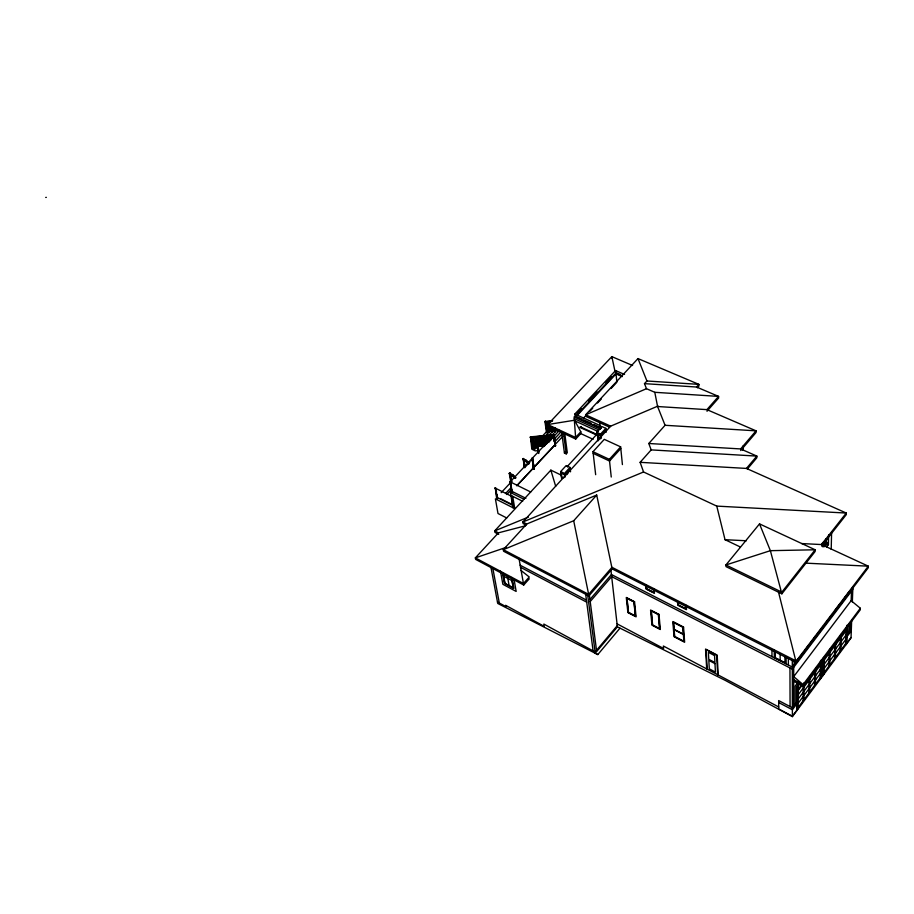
<?xml version="1.0" encoding="UTF-8"?>
<svg xmlns="http://www.w3.org/2000/svg" width="914" height="914" viewBox="0 0 914 914"><rect width="100%" height="100%" fill="white"/><g stroke="black" fill="none" stroke-linecap="round" stroke-linejoin="round"><path stroke-width="1.37" d="M795.191 704.009L795.191 686.06L797.728 682.689M612.163 568.908L588.845 595.939L503.58 551.245L503.306 549.668L526.772 523.996L596.705 495.057L612.163 568.908L796.243 662.616L778.454 591.861M796.962 710.486L797.008 686.186L799.579 682.769M797.305 710.041L797.351 686.106L798.253 684.906L798.196 708.841M798.356 689.179L798.356 685.9M793.706 681.261L803.086 686.094L803.086 684.563L860.337 608.256L851.151 600.669L851.494 591.152M803.086 700.81L803.178 685.294M803.977 699.621L804.08 682.678M808.833 693.109L808.981 677.548M809.713 691.921L809.873 676.371M814.545 685.443L814.74 670.568M815.425 684.266L815.642 668.317M822.234 546.378L822.28 543.841M820.201 679.308L820.509 660.776M822.36 546.709L822.429 542.905M823.08 546.549L823.308 542.539M821.069 678.142L821.389 659.679M823.354 546.675L823.423 542.87M823.514 546.469L823.583 542.665M821.4 677.708L821.709 659.988M824.074 546.515L824.165 541.442M824.234 546.321L824.325 541.237M824.348 546.652L824.611 541.362M825.628 540.071L825.365 545.35L825.182 540.14M822.92 675.663L823.251 657.943M825.365 545.35L825.468 540.277M823.24 675.229L823.56 658.171M826.313 538.62L826.382 544.058L826.153 538.826M826.382 544.058L826.644 538.769M824.108 674.064L824.451 656.583M826.793 542.688L827.673 543.087L826.793 542.688L824.2 545.989M826.702 546.869L828.427 544.664L828.621 534.907M831.214 549.314L831.591 532.531M828.895 666.192L829.261 650.162M829.763 665.038L830.129 649.009M834.493 658.686L834.916 642.633M835.35 657.543L835.75 642.553M840.057 651.225L840.537 635.139M840.903 650.083L841.394 633.996M845.53 645.307L846.124 627.69M846.387 644.176L847.015 625.233M846.695 643.753L847.312 625.542M848.706 632.431L849.003 623.988M850.089 630.58L850.386 622.183M851.665 620.423L851.025 637.938L792.392 716.633L725.27 680.393L617.396 626.867L610.963 570.416M852.339 602.109L852.876 587.302L851.14 589.587M860.337 608.256L860.268 609.832L803.086 686.094M798.196 707.367L820.224 677.822M824.131 672.578L845.587 643.81M796.962 710.041L792.392 716.188L778.751 708.978L778.659 700.558L792.369 707.767L796.985 701.609M846.718 643.296L851.048 637.492M798.23 694.72L803.155 688.139M804.057 686.951L808.959 680.404M809.838 679.216L814.717 672.715M815.596 671.539L820.441 665.072M824.382 659.805L829.181 653.407M830.061 652.242L834.825 645.867M835.693 644.713L840.434 638.383M841.291 637.241L846.01 630.946M798.219 698.959L803.132 692.389M804.023 691.201L808.913 684.666M809.804 683.478L814.66 676.977M815.539 675.8L820.372 669.345M824.302 664.09L829.089 657.692M829.958 656.526L834.711 650.174M835.579 649.02L840.309 642.691M841.166 641.548L845.873 635.253M847.004 634.704L851.357 628.878M796.974 703.586L792.381 709.744L778.682 702.535M846.935 636.727L851.288 630.9M798.208 703.174L803.109 696.617M804 695.417L808.867 688.893M809.758 687.716L814.603 681.227M815.482 680.05L820.292 673.595M824.222 668.34L828.998 661.953M829.855 660.799L834.608 654.435M835.465 653.293L840.183 646.975M841.04 645.821L845.724 639.549M798.253 685.923L799.99 683.729M798.242 689.453L801.601 684.86M798.242 690.458L802.355 684.974M851.151 600.669L793.706 676.634L803.086 684.563L793.706 679.719M796.357 661.313L797.968 659.063M807.382 646.792L808.924 644.77M813.723 638.452L815.311 636.235M834.79 610.735L839.041 605.125M843.165 599.698L849.083 591.918M796.014 662.17L792.312 667.037L611.432 574.54L589.941 599.504M799.453 657.623L802.903 653.087M804.731 650.677L815.071 637.069M816.773 634.842L823.445 626.044M824.794 624.273L832.665 613.911M836.927 608.301L842.822 600.532M845.29 597.288L849.392 591.884M796.243 662.616L868.22 567.822L868.3 566.177L821.515 544.561L801.658 543.556M852.796 589.427L792.312 669.128L611.672 576.608L590.204 601.561M825.091 546.401L827.684 542.893M781.858 593.814L815.151 551.462L815.162 549.782L759.523 523.893L725.922 564.966L725.99 566.623L781.858 593.814L770.376 550.674L759.523 523.893M821.515 544.561L846.273 513.051L746.452 468.425L640.12 462.324L643.559 471.99L716.77 506.105L846.273 513.051L846.227 514.696L822.349 545.11M824.2 545.784L826.793 542.482M617.258 625.667L595.105 651.99L543.807 624.045L544.173 626.33L505.636 605.308L505.876 606.599L497.467 602.006M619.932 628.215L597.813 654.573L595.265 653.179L617.396 626.867M746.452 468.425L756.849 456.097L740.626 448.934L648.803 443.496L651.179 449.894L640.12 462.324M747.366 469.031L756.883 457.72L756.849 456.097L651.179 449.894M740.626 448.934L756.049 430.837L706.91 409.632L657.589 406.524L665.072 425.284L648.803 443.496M740.671 450.568L756.084 432.471L756.049 430.837L665.072 425.284M706.91 409.632L718.564 396.402L696.514 387.022L644.484 383.64L646.484 388.701L654.79 392.3L718.564 396.402L718.633 398.024L706.99 411.254M697.393 387.764L698.97 385.994L698.879 384.371L637.995 358.585L585.646 414.785L585.828 416.384L609.592 427.192M525.619 525.744L498.438 532.839L475.349 557.883L475.657 559.391L523.711 585.029L529.275 578.791M588.845 595.939L588.639 594.351L503.306 549.668L573.695 520.752L596.705 495.057M696.514 387.022L698.879 384.371L646.929 380.989L644.484 383.64M620.812 448.534L609.535 461.022L593.186 453.378M611.249 477.039L609.352 459.354L620.64 446.866L604.291 439.348L592.992 451.71L595.665 474.686M657.589 406.524L654.79 392.3M561.619 478.593L560.659 471.567L566.143 465.603L569.97 467.431L565.4 472.412L567.822 473.578M601.024 438.537L600.532 434.127L605.833 428.346L602.018 426.61L596.705 432.379L597.528 434.241M566.44 473.086L570.176 469.008M606.005 429.923L600.704 435.704L598.156 434.538M658.023 406.033L610.678 426.153L522.854 522.008L523.105 523.585L526.041 525.082M547.932 426.095L575.729 439.04L574.106 416.853L600.452 428.894L600.612 425.787L574.849 414.042L615.579 370.558L624.559 374.443M597.402 433.19L596.956 433.67L598.042 433.487L597.402 433.19L598.213 439.451M567.628 466.094L597.276 433.819L598.076 440.914M561.767 475.394L550.856 470.139L494.68 530.897L494.954 532.416L498.713 534.37M561.664 432.231L564.429 453.024L566.234 453.87L567.308 452.716L564.783 433.533M547.715 424.553L574.529 420.234L580.801 431.819L575.534 437.486L547.715 424.553L611.843 356.631L632.602 365.497M575.729 439.04L580.984 433.362L580.801 431.819M564.429 453.024L565.503 451.859M597.847 435.612L580.276 427.524L581.155 426.575M554.764 441.725L562.43 433.522M506.847 494.52L511.714 489.31M554.855 444.604L555.404 446.089L553.793 434.881L530.451 436.846L531.834 449.22L535.296 450.876L538.083 450.671M517.21 485.197L562.738 436.389M516.821 485.848L554.969 444.958L553.576 435.11M511.463 492.292L512.514 492.109L511.463 492.292L510.172 481.415L512.068 492.589M533.353 468.825L534.382 468.642L533.353 468.825L532.748 464.906M583.052 418.566L585.954 415.459M589.816 411.311L592.718 408.204M597.539 403.017L601.401 398.87M611.066 388.496L616.859 382.281L616.036 373.906L622.285 376.625M532.154 460.999L532.199 457.914L534.382 468.642M543.99 445.495L542.722 436.698L544.036 445.644M553.256 435.658L553.804 440.902M510.48 481.564L532.062 458.531L533.502 467.979M553.656 435.475L532.496 458.063L533.936 467.511M530.908 437.943L553.633 435.727M533.947 469.111L532.793 458.211M555.404 446.089L554.387 435.155M545.281 445.381L544.013 436.572L545.281 445.381L540.962 445.861M548.24 442.342L550.148 440.297M553.975 436.218L558.762 431.111M501.18 492.68L511.783 481.358M525.287 466.951L530.109 461.798M496.645 498.45L497.662 498.267L496.645 498.45L495.285 487.79L496.542 491.903M577.008 413.756L581.841 408.592M588.593 401.372L597.288 392.083M605.982 382.783L611.774 376.591M554.364 438.96L561.059 431.796M576.14 415.63L615.842 373.186L615.579 370.558M577.202 415.436L616.036 373.906M505.533 493.526L511.372 487.276M510.298 473.166L509.281 473.349L510.298 473.166L509.921 474L515.325 477.999M528.852 463.558L523.459 459.616L523.254 458.497L524.145 467.42M531.034 437.121L532.165 447.871L535.056 449.254L534.77 447.3L550.011 431.088L552.342 432.173M523.459 459.616L523.836 458.782M546.229 444.17L545.304 436.446L546.423 444.147M536.347 446.192L535.044 437.463M551.188 430.425L550.514 426.838M515.804 477.976L512.788 475.177L510.001 474.492L515.359 478.445M524.75 467.831L523.539 460.096L526.315 460.77L528.315 462.621M537.615 446.078L536.324 437.326L537.969 448.363M547.337 442.787L546.801 436.298L547.703 442.604M552.467 430.3L551.77 426.724M548.446 441.405L547.897 436.184L548.788 442.502M538.917 445.998L553.233 430.757L555.563 431.842M553.735 430.163L553.233 427.832M512.263 475.154L512.708 474.686L515.77 477.531M525.801 460.747L526.236 460.279L529.286 463.101M549.748 441.279L549.2 436.058L549.771 440M523.539 460.096L526.315 460.77M555.221 430.014L554.512 427.695M550.685 438.629L550.708 435.909L551.233 439.703M542.139 445.701L556.466 430.425L558.808 431.511M551.987 438.503L551.805 435.807L552.193 438.492M538.54 444.878L537.798 437.189L539.089 445.941M540.003 446.021L538.872 437.075L540.357 445.826M541.271 445.895L540.163 436.949M541.648 436.801L542.756 445.769M532.165 447.871L532.005 447.14L546.401 431.854L544.938 421.56L552.662 420.646M556.626 429.74L547.258 430.711L546.869 431.374L558.922 430.14M532.759 446.523L531.24 437.829M547.258 430.711L547.395 431.682L546.401 431.854M533.822 446.432L532.508 437.703M548.651 430.688L547.417 421.948M538.106 452.67L537.204 443.233L538.552 448.648M535.078 446.318L533.616 437.749M543.853 436.743L545.304 444.101M549.92 430.563L549.234 426.975M495.868 488.076L494.84 488.259M538.689 452.944L537.798 443.519M544.938 421.56L545.944 421.388L545.601 422.428L550.982 421.834M546.149 422.085L547.223 430.985M548.743 421.96L548.891 424.473M549.817 421.834L546.024 421.982M646.484 388.701L585.646 414.785L610.678 426.153M643.559 471.99L522.854 522.008L526.772 523.996M528.441 517.084L494.68 530.897L498.438 532.839M506.23 547.349L475.349 557.883L523.448 583.509L523.711 585.029M545.521 421.834L552.239 421.091M45.7 197.435L46.351 197.367M547.292 430.928L555.324 430.106M546.835 431.157L557.551 430.048M531.125 437.715L553.873 435.464L553.793 434.881L530.029 437.303M536.152 437.52L537.82 446.066L532.017 446.877L538.106 445.906M542.562 436.869L544.196 445.472M545.144 436.618L546.583 443.976M549.028 436.229L549.931 439.828M550.331 436.104L550.891 438.617M551.645 435.978L552.364 438.309M540.939 445.644L545.178 445.255M532.474 446.649L538.129 446.123M540.505 446.101L544.755 445.712M532.039 447.095L537.706 446.58M806.011 563.161L868.3 566.177L796.243 661.016L611.98 567.32L588.639 594.351L573.695 520.752M716.77 506.105L725.031 539.694L746.315 540.768M615.648 372.466L620.64 374.626M615.842 373.186L622.251 375.962M576.231 416.476L581.258 418.761M583.76 419.914L591.301 423.353M593.803 424.496L601.332 427.935M600.898 428.415L575.169 416.658L574.849 414.042M574.335 418.669L598.716 429.831M574.883 420.886L598.167 431.557M596.705 432.379L600.532 434.127M597.756 434.836L580.207 426.758L580.276 427.524M598.544 437.943L600.452 438.823L600.064 435.418M823.194 542.253L828.427 544.664M580.333 433.396L593.117 439.303M592.992 451.71L609.352 459.354M547.395 431.682L549.325 432.585M553.964 435.624L553.438 435.932M555.232 445.347L555.826 445.632M543.693 446.638L537.581 443.736L538.757 451.699M536.781 443.69L537.363 443.964M534.77 447.3L538.255 448.968M725.031 539.694L740.226 546.938M560.659 471.567L566.909 474.572M531.754 458.394L532.359 458.679M560.876 473.132L564.703 474.972M561.333 476.514L563.881 477.748M523.893 459.148L526.236 460.279M522.819 458.965L523.402 459.239M510.366 473.543L512.708 474.686M530.703 491.995L510.503 482.009L512.068 491.412L525.893 498.301M509.726 481.895L510.32 482.192M506.733 517.964L497.993 513.508L495.399 498.861L514.765 508.63L512.708 496.313M524.316 499.41L510.423 492.475L512.994 507.75M510.915 495.411L522.671 501.295M511.577 496.291L495.651 488.316L497.273 497.536L513.12 505.522L512.685 502.883M500.666 498.736L512.411 504.654M597.813 654.573L497.73 603.446L490.807 566.554M673.938 629.22L683.546 634.225M673.972 629.609L683.581 634.602M520.135 565.206L586.422 600.098M520.477 567.263L586.697 602.166M778.728 706.968L663.347 646.004L663.621 648.483L617.053 623.839M503.694 576.231L511.966 580.653M521.014 570.427L529.252 577.008L523.448 583.509L518.981 558.397M525.881 461.239L528.875 464.004M637.995 358.585L646.929 380.989M550.856 470.139L555.678 486.294M615.088 371.747L611.843 356.631L611.992 358.185M492.76 567.925L499.318 603.023M500.472 571.124L502.871 584.309L516.17 591.449L514.091 579.579M503.18 573.432L504.951 583.189M503.18 574.175L504.814 583.235L513.371 587.828L511.543 577.477M502.677 573.821L504.402 583.349L513.908 588.456L512 577.557M507.316 575.637L509.064 585.394M496.988 494.451L497.445 496.999M511.463 577.842L513.188 587.611M495.285 487.79L497.227 498.747M509.281 473.349L510.686 481.792M511.794 497.604L512.24 500.244M511.566 497.799L513.062 506.733M510.446 474.023L511.726 481.735M509.715 472.881L511.36 482.729M523.973 459.639L524.979 466.071M523.254 458.497L524.579 466.963M531.434 439.074L532.588 447.414M530.817 437.349L532.394 446.718M538.346 450.933L538.723 453.493M538.917 437.235L540.197 445.998M537.603 437.2L538.929 446.112M544.058 436.721L545.144 444.273M546.206 423.228L546.732 426.964M545.361 421.114L547.052 433.042M546.595 436.321L547.543 442.776M549.6 426.792L549.965 430.711L549.394 426.815M550.502 435.932L551.028 439.725M548.103 436.172L548.811 441.211M554.398 439.268L554.752 441.805M552.319 427.775L552.49 430.46L551.976 426.701M553.793 438.469L554.147 441.005M551.039 427.901L551.233 430.574L550.674 426.678M554.718 427.672L555.061 430.186M553.598 427.638L553.781 430.311L553.393 427.661M564.486 473.406L565.001 477.234M585.531 593.266L593.106 650.894M563.527 433.327L566.234 453.87M587.633 594.568L595.277 653.27M569.97 467.431L570.553 471.818M589.233 594.031L596.511 650.322M598.042 433.487L598.773 440.034M599.71 422.165L600.452 428.894M601.149 435.224L601.401 437.498M605.833 428.346L606.245 432.196M620.64 446.866L622.411 464.586M646.244 584.937L646.609 588.799L653.704 592.421L653.361 588.559M646.072 584.891L646.438 588.845L653.887 592.638L653.544 588.685M645.547 584.754L645.947 588.959L654.458 593.3L654.218 590.49M674.109 629.186L673.584 622.4L682.872 627.21L683.364 634.008M674.155 629.826L674.681 636.544L683.889 641.365L683.409 634.636M678.119 602.463L678.314 605.091L685.957 608.987L685.683 605.034M677.491 600.989L677.8 605.217L686.528 609.661L686.334 606.85M678.302 602.475L678.485 605.057L685.763 608.77L685.489 604.897M707.242 669.197L706.111 649.683L716.667 655.189L717.661 674.703M706.705 668.911L705.551 649.031L717.193 655.098L718.21 674.989M742.933 446.123L743.059 450.362M771.907 649.717L772.01 656.652M775.026 651.579L775.106 657.714L785.252 662.901L785.206 656.766M774.832 650.905L774.912 657.749L785.446 663.13L785.4 656.286M774.238 649.911L774.341 657.84M780.11 654.161L780.168 660.296M785.994 657.212L786.04 663.827M788.359 658.08L788.382 665.026M789.959 667.917L790.084 706.556M794.163 660.628L794.163 664.592M793.706 667.3L793.729 705.962M792.301 660.091L792.392 716.633M815.162 549.782L781.847 592.146L725.922 564.966L770.376 550.674L815.162 549.782M567.308 465.934L567.491 466.734L567.308 465.934M634.556 601.732L626.284 597.448L627.884 612.574L636.087 616.859L634.556 601.732M659.005 614.379L650.574 610.015L651.956 625.153L660.319 629.518L659.005 614.379M683.558 627.073L672.83 621.52L674.006 636.681L684.643 642.234L683.558 627.073M634.076 601.846L626.833 598.099L628.352 612.46L635.538 616.219L634.076 601.846M658.514 614.482L651.134 610.666L652.447 625.05L659.759 628.878L658.514 614.482M683.044 627.175L673.389 622.183L674.509 636.578L684.083 641.582L683.044 627.175M633.916 601.88L627.015 598.316L628.512 612.426L635.356 616.002L633.916 601.88M658.343 614.516L651.316 610.883L652.607 625.016L659.577 628.661L658.343 614.516M714.554 655.555L708.373 652.333L708.773 659.302L714.919 662.524L714.554 655.555M714.976 663.644L708.83 660.411L709.31 668.854L715.422 672.087L714.976 663.644"/></g></svg>
